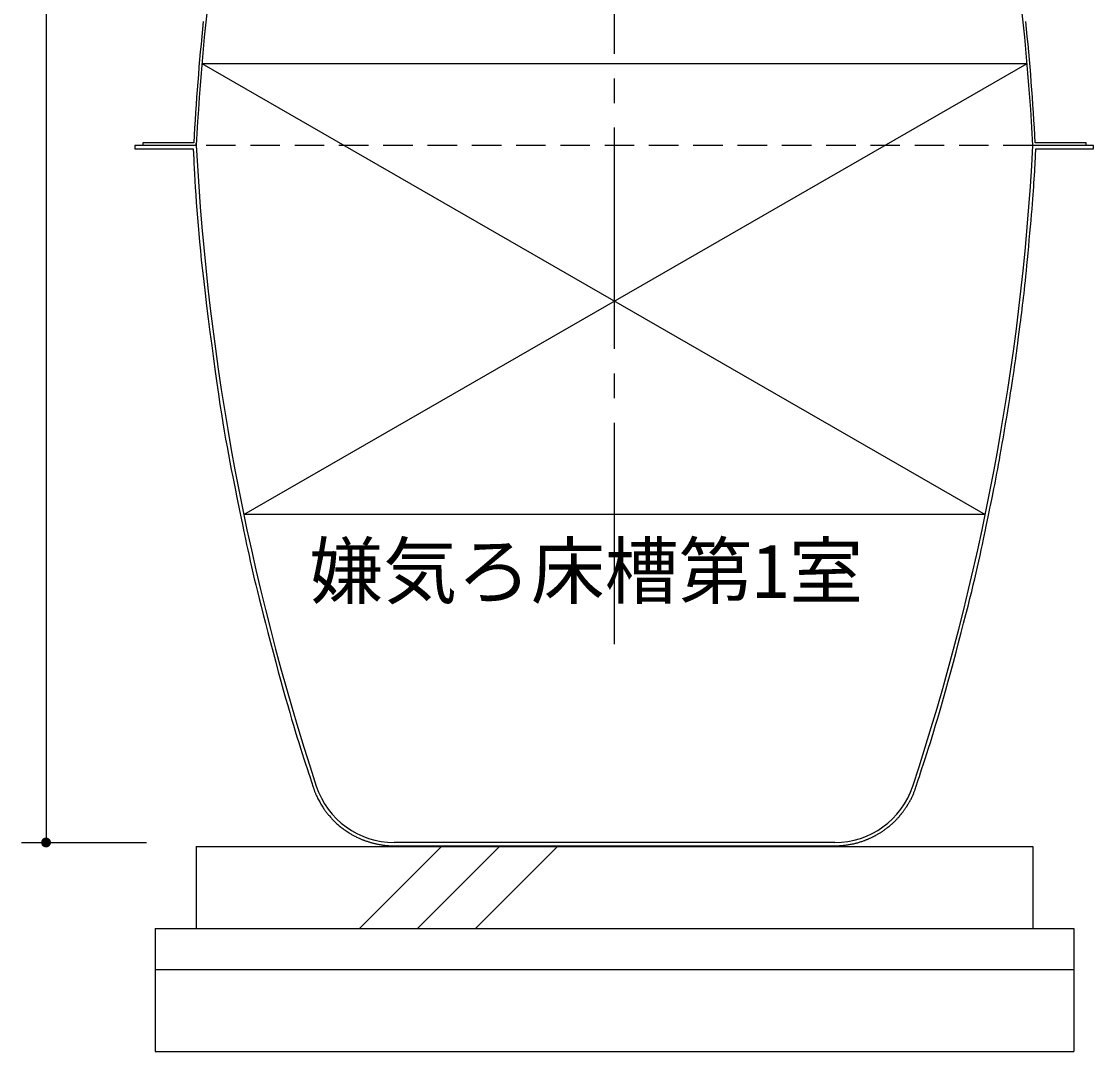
# Model space of a CAD drawing. Units: millimetres, scale not verified. Extents: x -8910 to 8910, y -6308 to 6308.
# Drawn here: x 292 to 1599, y -2864 to -1608 of the extents above; entities that cross this region are included whole.
import ezdxf
from ezdxf.enums import TextEntityAlignment as Align

# ---------------------------------------------------------------- set-up
doc = ezdxf.new("R2010")
doc.units = ezdxf.units.MM
doc.header["$LTSCALE"] = 30
doc.linetypes.add('CHAIN2', pattern=[12, 9, -1, 1, -1])
doc.linetypes.add('DASHED1', pattern=[1.8, 1.2, -0.6])
for name, color, linetype, lineweight in [('0-0_製作', 5, 'Continuous', 25), ('0-2_機器', 2, 'Continuous', 25), ('0-5_空気管', 3, 'Continuous', 25)]:
    doc.layers.add(name, color=color, linetype=linetype, lineweight=lineweight)
doc.styles.add('ＭＳ ゴシック', font='')
doc.styles.get('ＭＳ ゴシック').set_extended_font_data('MS Gothic')

msp = doc.modelspace()

# ---------------------------------------------------------------- linework, layer by layer
at = {"layer": '0-0_製作', "color": 3}
for p, q in [((430.32, -1759.39), (430.32, -1763.39)), ((440.32, -1756.19), (440.32, -1759.39))]:
    msp.add_line(p, q, dxfattribs=at)
at = {"layer": '0-0_製作', "color": 2}
msp.add_line((292.19, -2609.39), (444.78, -2609.39), dxfattribs=at)
at = {"layer": '0-0_製作'}
for points in [[(316.19, -2609.39), (322.19, -2603.39), (322.19, -2609.39)], [(316.2, -2609.01), (322.19, -2603.39), (316.19, -2609.39)], [(316.19, -2609.39), (322.19, -2609.39), (316.24, -2610.14)], [(316.29, -2608.26), (322.19, -2603.39), (316.2, -2609.01)], [(316.24, -2610.14), (322.19, -2609.39), (316.38, -2610.88)], [(316.48, -2607.53), (322.19, -2603.39), (316.29, -2608.26)], [(316.38, -2610.88), (322.19, -2609.39), (316.61, -2611.6)], [(316.76, -2606.83), (322.19, -2603.39), (316.48, -2607.53)], [(316.61, -2611.6), (322.19, -2609.39), (316.93, -2612.28)], [(317.12, -2606.17), (322.19, -2603.39), (316.76, -2606.83)], [(316.93, -2612.28), (322.19, -2609.39), (317.33, -2612.92)], [(317.57, -2605.56), (322.19, -2603.39), (317.12, -2606.17)], [(317.33, -2612.92), (322.19, -2609.39), (317.81, -2613.5)], [(318.08, -2605.02), (322.19, -2603.39), (317.57, -2605.56)], [(317.81, -2613.5), (322.19, -2609.39), (318.36, -2614.01)], [(318.66, -2604.53), (322.19, -2603.39), (318.08, -2605.02)], [(318.36, -2614.01), (322.19, -2609.39), (318.97, -2614.46)], [(319.3, -2604.13), (322.19, -2603.39), (318.66, -2604.53)], [(318.97, -2614.46), (322.19, -2609.39), (319.63, -2614.82)], [(319.98, -2603.81), (322.19, -2603.39), (319.3, -2604.13)], [(319.63, -2614.82), (322.19, -2609.39), (320.33, -2615.1)], [(320.7, -2603.58), (322.19, -2603.39), (319.98, -2603.81)], [(320.33, -2615.1), (322.19, -2609.39), (321.06, -2615.28)], [(321.44, -2603.44), (322.19, -2603.39), (320.7, -2603.58)], [(321.06, -2615.28), (322.19, -2609.39), (321.81, -2615.38)], [(321.81, -2615.38), (322.19, -2609.39), (322.19, -2615.39)], [(322.19, -2603.39), (328.14, -2608.64), (322.19, -2609.39)], [(322.19, -2603.39), (328, -2607.9), (328.14, -2608.64)], [(322.19, -2603.39), (327.77, -2607.18), (328, -2607.9)], [(322.19, -2603.39), (327.45, -2606.5), (327.77, -2607.18)], [(322.19, -2603.39), (327.04, -2605.86), (327.45, -2606.5)], [(322.19, -2603.39), (326.56, -2605.28), (327.04, -2605.86)], [(322.19, -2603.39), (326.01, -2604.77), (326.56, -2605.28)], [(322.19, -2603.39), (325.4, -2604.32), (326.01, -2604.77)], [(322.19, -2603.39), (324.74, -2603.96), (325.4, -2604.32)], [(322.19, -2603.39), (324.04, -2603.68), (324.74, -2603.96)], [(322.19, -2603.39), (323.31, -2603.5), (324.04, -2603.68)], [(322.19, -2603.39), (322.57, -2603.4), (323.31, -2603.5)], [(322.19, -2609.39), (328.14, -2608.64), (328.19, -2609.39)], [(322.19, -2609.39), (323.68, -2615.2), (322.19, -2615.39)], [(322.19, -2609.39), (324.4, -2614.97), (323.68, -2615.2)], [(322.19, -2609.39), (325.08, -2614.65), (324.4, -2614.97)], [(322.19, -2609.39), (325.72, -2614.24), (325.08, -2614.65)], [(322.19, -2609.39), (326.3, -2613.76), (325.72, -2614.24)], [(322.19, -2609.39), (326.81, -2613.21), (326.3, -2613.76)], [(322.19, -2609.39), (327.25, -2612.6), (326.81, -2613.21)], [(322.19, -2609.39), (327.62, -2611.94), (327.25, -2612.6)], [(322.19, -2609.39), (327.89, -2611.24), (327.62, -2611.94)], [(322.19, -2609.39), (328.08, -2610.51), (327.89, -2611.24)], [(322.19, -2609.39), (328.18, -2609.77), (328.08, -2610.51)], [(322.19, -2609.39), (328.19, -2609.39), (328.18, -2609.77)], [(322.19, -2615.39), (323.68, -2615.2), (322.94, -2615.34)]]:
    msp.add_solid(points, dxfattribs=at)
at = {"layer": '0-2_機器'}
for p, q in [((505.32, -2614.39), (1525.32, -2614.39)), ((505.32, -2614.39), (505.32, -2714.39)), ((704.53, -2714.39), (804.53, -2614.39)), ((775.24, -2714.39), (875.24, -2614.39)), ((845.95, -2714.39), (945.95, -2614.39)), ((1525.32, -2614.39), (1525.32, -2714.39)), ((455.32, -2714.39), (1575.32, -2714.39)), ((455.32, -2714.39), (455.32, -2864.39)), ((1575.32, -2714.39), (1575.32, -2864.39)), ((455.32, -2764.39), (1575.32, -2764.39)), ((455.32, -2864.39), (1575.32, -2864.39))]:
    msp.add_line(p, q, dxfattribs=at)
at = {"layer": '0-5_空気管', "linetype": 'CHAIN2'}
msp.add_line((1015.32, -2367.53), (1015.32, -734.39), dxfattribs=at)
at = {"layer": '0-5_空気管', "color": 2}
msp.add_line((322.19, -1359.39), (322.19, -2609.39), dxfattribs=at)
at = {"layer": '0-5_空気管'}
for p, q in [((512.24, -1659.39), (1518.4, -1659.39)), ((512.24, -1659.39), (1467.38, -2209.39)), ((563.26, -2209.39), (1518.4, -1659.39)), ((505.32, -1759.39), (430.32, -1759.39)), ((502.28, -1756.19), (440.32, -1756.19)), ((505.32, -1759.39), (505.32, -1756.19)), ((1599.36, -1759.39), (1525.32, -1759.39)), ((1590.32, -1756.19), (1528.36, -1756.19)), ((1528.64, -1772.13), (1529.11, -1763.39)), ((1529.11, -1763.39), (1599.36, -1763.39)), ((1590.32, -1759.39), (1590.32, -1756.19)), ((1599.36, -1763.39), (1599.36, -1759.39)), ((555.75, -2192.82), (559.37, -2210.33)), ((1467.38, -2209.39), (563.26, -2209.39)), ((1283.94, -2609.39), (746.69, -2609.39))]:
    msp.add_line(p, q, dxfattribs=at)
at = {"layer": '0-5_空気管', "linetype": 'DASHED1'}
msp.add_line((1525.32, -1759.39), (505.32, -1759.39), dxfattribs=at)
at = {"layer": '0-5_空気管'}
for points in [[(430.32, -1763.39), (501.53, -1763.39), (502.19, -1775.83)], [(502.19, -1775.83), (502.47, -1781.06), (502.81, -1787.31), (503.21, -1794.42), (503.67, -1802.28), (504.18, -1810.71), (504.74, -1819.58), (505.34, -1828.74), (506, -1838.04), (506.7, -1847.39), (507.46, -1856.88), (508.31, -1866.67), (509.25, -1876.89), (510.31, -1887.69), (511.52, -1899.22), (512.87, -1911.63), (514.41, -1925.04), (516.13, -1939.56), (518, -1954.95), (519.99, -1970.91), (522.07, -1987.17), (524.19, -2003.43), (526.32, -2019.4), (528.42, -2034.79), (530.45, -2049.3), (532.38, -2062.73), (534.23, -2075.13), (536.01, -2086.66), (537.74, -2097.46), (539.44, -2107.68), (541.13, -2117.45), (542.82, -2126.92), (544.54, -2136.23), (546.29, -2145.49), (548.06, -2154.6), (549.79, -2163.41), (551.46, -2171.78), (553.04, -2179.57), (554.48, -2186.63), (555.75, -2192.82)], [(1507.52, -1996.15), (1508.73, -1986.78), (1509.94, -1977.42), (1510.54, -1972.73), (1511.13, -1968.05), (1511.72, -1963.36), (1512.31, -1958.68), (1512.88, -1953.99), (1513.45, -1949.3), (1514, -1944.6), (1514.56, -1939.82), (1515.11, -1934.9), (1515.67, -1929.76), (1516.25, -1924.33), (1516.85, -1918.54), (1517.47, -1912.32), (1518.14, -1905.59), (1518.83, -1898.32), (1519.56, -1890.63), (1520.3, -1882.64), (1521.05, -1874.51), (1521.78, -1866.39), (1522.49, -1858.42), (1523.16, -1850.75), (1523.78, -1843.52), (1524.34, -1836.83), (1524.84, -1830.66), (1525.29, -1824.94), (1525.7, -1819.58), (1526.06, -1814.51), (1526.4, -1809.66), (1526.72, -1804.96), (1527.02, -1800.33), (1527.3, -1795.72), (1527.57, -1791.19), (1527.83, -1786.8), (1528.07, -1782.63), (1528.28, -1778.75), (1528.47, -1775.22), (1528.64, -1772.13)], [(1471.27, -2210.33), (1472.54, -2204.16), (1473.08, -2201.58), (1473.71, -2198.48), (1474.44, -2194.95), (1475.24, -2191.06), (1476.08, -2186.88), (1476.97, -2182.47), (1477.88, -2177.93), (1478.8, -2173.31), (1479.71, -2168.66), (1480.61, -2163.94), (1481.54, -2159.07), (1482.49, -2153.97), (1483.48, -2148.59), (1484.51, -2142.84), (1485.61, -2136.65), (1486.79, -2129.95), (1488.04, -2122.7), (1489.36, -2115.01), (1490.71, -2107.03), (1492.08, -2098.91), (1493.44, -2090.78), (1494.76, -2082.79), (1496.02, -2075.09), (1497.2, -2067.83), (1498.27, -2061.12), (1499.25, -2054.91), (1500.14, -2049.13), (1500.97, -2043.72), (1501.73, -2038.59), (1502.45, -2033.69), (1503.12, -2028.93), (1503.78, -2024.24), (1504.42, -2019.56), (1505.06, -2014.88), (1505.68, -2010.2), (1506.3, -2005.52), (1506.91, -2000.83), (1507.52, -1996.15)], [(559.37, -2210.33), (561.3, -2219.67), (562.11, -2223.59), (563.08, -2228.27), (564.2, -2233.61), (565.43, -2239.5), (566.77, -2245.82), (568.19, -2252.47), (569.68, -2259.33), (571.21, -2266.3), (572.78, -2273.3), (574.4, -2280.4), (576.1, -2287.72), (577.91, -2295.35), (579.86, -2303.41), (581.99, -2312), (584.31, -2321.24), (586.86, -2331.23), (589.64, -2342.01), (592.63, -2353.45), (595.76, -2365.3), (598.97, -2377.37), (602.2, -2389.43), (605.4, -2401.27), (608.51, -2412.66), (611.47, -2423.41), (614.24, -2433.33), (616.83, -2442.5), (619.28, -2451.01), (621.6, -2458.97), (623.84, -2466.49), (626.01, -2473.68), (628.15, -2480.64), (630.28, -2487.49), (632.42, -2494.29), (634.55, -2500.99), (636.64, -2507.46), (638.63, -2513.61), (640.49, -2519.33), (642.19, -2524.51)], [(1467.56, -2228.27), (1468.53, -2223.59), (1471.27, -2210.33)], [(1382.72, -2541.92), (1385.71, -2532.86), (1386.96, -2529.06), (1388.45, -2524.51), (1390.15, -2519.33), (1392.01, -2513.61), (1394, -2507.46), (1396.08, -2500.99), (1398.21, -2494.29), (1400.36, -2487.49), (1402.49, -2480.64), (1404.63, -2473.68), (1406.8, -2466.49), (1409.03, -2458.97), (1411.36, -2451.01), (1413.8, -2442.5), (1416.39, -2433.33), (1419.16, -2423.41), (1422.12, -2412.66), (1425.23, -2401.27), (1428.44, -2389.43), (1431.67, -2377.37), (1434.88, -2365.3), (1438.01, -2353.45), (1440.99, -2342.01), (1443.78, -2331.23), (1446.33, -2321.24), (1448.65, -2312), (1450.77, -2303.41), (1452.72, -2295.35), (1454.54, -2287.72), (1456.24, -2280.4), (1457.86, -2273.3), (1459.42, -2266.3), (1460.96, -2259.33), (1462.44, -2252.47), (1463.87, -2245.82), (1465.2, -2239.5), (1466.44, -2233.61), (1467.56, -2228.27)], [(642.19, -2524.51), (643.68, -2529.06), (647.91, -2541.92)], [(647.91, -2541.92), (648.24, -2542.91), (648.38, -2543.33), (648.54, -2543.83), (648.73, -2544.39), (648.95, -2545.02), (649.18, -2545.69), (649.43, -2546.4), (649.69, -2547.12), (649.97, -2547.85), (650.25, -2548.59), (650.55, -2549.34), (650.88, -2550.11), (651.23, -2550.91), (651.62, -2551.77), (652.06, -2552.69), (652.55, -2553.69), (653.09, -2554.78), (653.71, -2555.96), (654.37, -2557.22), (655.07, -2558.54), (655.81, -2559.89), (656.56, -2561.24), (657.31, -2562.57), (658.06, -2563.86), (658.78, -2565.08), (659.47, -2566.22), (660.13, -2567.27), (660.77, -2568.25), (661.39, -2569.17), (662, -2570.04), (662.6, -2570.87), (663.2, -2571.66), (663.8, -2572.44), (664.42, -2573.2), (665.03, -2573.94), (665.62, -2574.66), (666.19, -2575.32), (666.73, -2575.95), (667.22, -2576.5)], [(1376.28, -2557.34), (1376.79, -2556.39), (1377.29, -2555.45), (1377.76, -2554.53), (1378.19, -2553.64), (1378.61, -2552.77), (1379, -2551.92), (1379.38, -2551.08), (1379.73, -2550.25), (1380.07, -2549.43), (1380.4, -2548.6), (1380.71, -2547.78), (1381.01, -2546.96), (1381.29, -2546.17), (1381.56, -2545.41), (1381.8, -2544.71), (1382.01, -2544.07), (1382.2, -2543.51), (1382.72, -2541.92)], [(1361.77, -2578.37), (1362.26, -2577.82), (1362.46, -2577.59), (1362.71, -2577.31), (1362.99, -2576.99), (1363.3, -2576.64), (1363.63, -2576.26), (1363.97, -2575.86), (1364.33, -2575.44), (1364.68, -2575.02), (1365.04, -2574.58), (1365.39, -2574.15), (1365.75, -2573.7), (1366.11, -2573.23), (1366.48, -2572.75), (1366.86, -2572.24), (1367.25, -2571.71), (1367.66, -2571.14), (1368.09, -2570.54), (1368.53, -2569.91), (1368.97, -2569.27), (1369.41, -2568.63), (1369.84, -2568.01), (1370.25, -2567.4), (1370.63, -2566.83), (1370.99, -2566.3), (1371.3, -2565.82), (1371.59, -2565.39), (1371.86, -2564.97), (1372.12, -2564.55), (1372.4, -2564.1), (1372.68, -2563.62), (1373, -2563.09), (1373.36, -2562.47), (1373.78, -2561.77), (1374.23, -2560.98), (1374.72, -2560.13), (1375.23, -2559.23), (1375.75, -2558.29), (1376.28, -2557.34)], [(667.22, -2576.5), (667.64, -2576.99), (668.87, -2578.37)], [(668.87, -2578.37), (669.79, -2579.42), (670.18, -2579.86), (670.65, -2580.38), (671.18, -2580.97), (671.78, -2581.63), (672.42, -2582.32), (673.11, -2583.05), (673.82, -2583.79), (674.56, -2584.54), (675.32, -2585.28), (676.09, -2586.02), (676.9, -2586.75), (677.75, -2587.5), (678.64, -2588.27), (679.6, -2589.05), (680.62, -2589.87), (681.73, -2590.71), (682.91, -2591.6), (684.16, -2592.51), (685.45, -2593.43), (686.75, -2594.34), (688.05, -2595.24), (689.32, -2596.1), (690.53, -2596.91), (691.66, -2597.65), (692.7, -2598.32), (693.65, -2598.92), (694.55, -2599.46), (695.4, -2599.96), (696.23, -2600.43), (697.07, -2600.88), (697.92, -2601.32), (698.81, -2601.77), (699.76, -2602.23), (700.75, -2602.71), (701.77, -2603.18), (702.79, -2603.65), (703.8, -2604.12), (704.78, -2604.55)], [(1344.63, -2593.86), (1345.33, -2593.34), (1346.09, -2592.76), (1346.92, -2592.13), (1347.79, -2591.46), (1348.69, -2590.76), (1349.6, -2590.04), (1350.5, -2589.32), (1351.38, -2588.61), (1352.22, -2587.92), (1353.01, -2587.25), (1353.74, -2586.61), (1354.43, -2586), (1355.09, -2585.4), (1355.71, -2584.81), (1356.31, -2584.24), (1356.89, -2583.67), (1357.45, -2583.09), (1358.01, -2582.52), (1358.55, -2581.95), (1359.06, -2581.39), (1359.55, -2580.85), (1360, -2580.36), (1360.41, -2579.9), (1360.77, -2579.5), (1361.77, -2578.37)], [(1319.6, -2607.08), (1320.34, -2606.82), (1320.99, -2606.58), (1321.59, -2606.36), (1322.15, -2606.14), (1322.69, -2605.92), (1323.23, -2605.7), (1323.79, -2605.47), (1324.38, -2605.21), (1325.03, -2604.93), (1325.72, -2604.62), (1326.44, -2604.3), (1327.18, -2603.97), (1327.92, -2603.63), (1328.65, -2603.29), (1329.36, -2602.96), (1330.03, -2602.64), (1330.65, -2602.34), (1331.24, -2602.05), (1331.81, -2601.76), (1332.36, -2601.48), (1332.91, -2601.18), (1333.48, -2600.87), (1334.08, -2600.53), (1334.71, -2600.17), (1335.4, -2599.77), (1336.12, -2599.35), (1336.87, -2598.9), (1337.63, -2598.45), (1338.39, -2597.98), (1339.14, -2597.53), (1339.85, -2597.09), (1340.53, -2596.66), (1341.15, -2596.27), (1341.73, -2595.89), (1342.29, -2595.52), (1342.85, -2595.15), (1343.41, -2594.75), (1344, -2594.33), (1344.63, -2593.86)], [(704.78, -2604.55), (705.71, -2604.97), (706.57, -2605.34), (707.36, -2605.68), (708.07, -2605.98), (708.74, -2606.25), (709.37, -2606.5), (709.99, -2606.74), (710.62, -2606.97), (711.28, -2607.2), (711.98, -2607.44), (712.73, -2607.69), (713.54, -2607.96), (714.37, -2608.23), (715.22, -2608.5), (716.08, -2608.77), (716.92, -2609.03), (717.73, -2609.28), (718.49, -2609.51), (719.21, -2609.72), (719.88, -2609.91), (720.53, -2610.08), (721.19, -2610.25), (721.86, -2610.42), (722.58, -2610.58), (723.35, -2610.75), (724.22, -2610.93), (725.17, -2611.13), (726.2, -2611.33), (727.3, -2611.55), (728.43, -2611.76), (729.59, -2611.97), (730.74, -2612.18), (731.87, -2612.37), (732.97, -2612.54), (734, -2612.69), (734.99, -2612.83), (735.92, -2612.94), (736.82, -2613.04), (737.69, -2613.12)], [(737.69, -2613.12), (738.53, -2613.19), (739.36, -2613.24), (740.18, -2613.29), (740.99, -2613.32), (741.79, -2613.34), (742.57, -2613.36), (743.3, -2613.38), (743.99, -2613.38), (744.61, -2613.39), (745.15, -2613.39)], [(745.15, -2613.39), (1285.52, -2613.39), (1285.99, -2613.39), (1286.51, -2613.38), (1287.07, -2613.37), (1287.66, -2613.36), (1288.26, -2613.35), (1288.88, -2613.33), (1289.5, -2613.3), (1290.14, -2613.27), (1290.79, -2613.23), (1291.49, -2613.18), (1292.23, -2613.11), (1293.04, -2613.03), (1293.92, -2612.94), (1294.88, -2612.82), (1295.94, -2612.69), (1297.08, -2612.54), (1298.27, -2612.38), (1299.49, -2612.2), (1300.72, -2612.02), (1301.94, -2611.83), (1303.13, -2611.63), (1304.26, -2611.44), (1305.31, -2611.24), (1306.31, -2611.05), (1307.26, -2610.85), (1308.17, -2610.64), (1309.07, -2610.42), (1309.98, -2610.18), (1310.9, -2609.92), (1311.85, -2609.64), (1312.84, -2609.34), (1313.86, -2609.02), (1314.89, -2608.68), (1315.92, -2608.35), (1316.92, -2608.01), (1317.88, -2607.68), (1318.78, -2607.37), (1319.6, -2607.08)]]:
    msp.add_lwpolyline(points, dxfattribs=at)
for centre, radius, start, end in [((3501.21, -1916.4), 3000, 168.01242, 177), ((-1470.57, -1916.4), 3000, 2.99998, 11.98755), ((3501.21, -1916.4), 3003.2, 174.10699, 176.94209), ((-1470.57, -1916.4), 3003.2, 3.05789, 5.89299), ((3501.21, -1602.38), 3000, 183, 198.226), ((-1470.57, -1602.38), 3000, 341.77399, 357), ((746.69, -2509.39), 100, 198.226, 270), ((1283.94, -2509.39), 100, 270, 341.77399)]:
    msp.add_arc(centre, radius, start, end, dxfattribs=at)

# ---------------------------------------------------------------- texts
at = {"layer": '0-5_空気管', "color": 4, "style": 'ＭＳ ゴシック'}
msp.add_text('嫌気ろ床槽第1室', height=65.98, dxfattribs=at).set_placement((643.37, -2331.01), align=Align.BOTTOM_LEFT)

doc.saveas('drawing.dxf')
